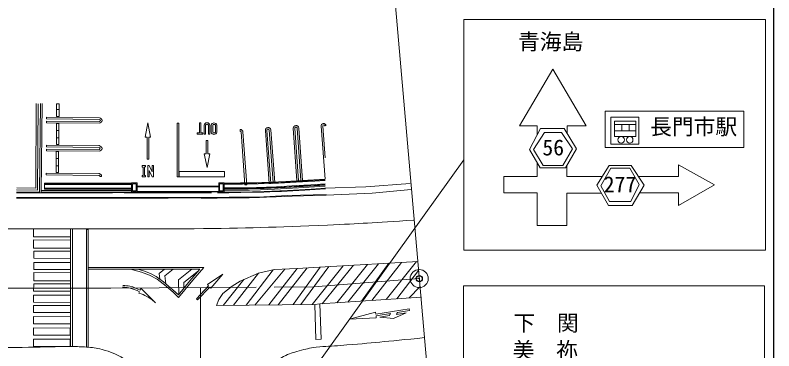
# Model space of a CAD drawing. Units: millimetres, scale not verified. Extents: x 40000 to 680000, y 20000 to 380000.
# Drawn here: x 516258 to 579000, y 275898 to 303691 of the extents above; entities that cross this region are included whole.
import ezdxf
from ezdxf.enums import TextEntityAlignment as Align

# ---------------------------------------------------------------- set-up
doc = ezdxf.new("R2010")
doc.units = ezdxf.units.MM
doc.header["$LTSCALE"] = 1000
doc.header["$PDMODE"] = 32
doc.header["$PDSIZE"] = 500
doc.linetypes.add('CHAIN', pattern=[18.5, 12, -1.5, 3.5, -1.5])
for name, color, linetype, lineweight in [('M-BMK', 2, 'CHAIN', 13), ('M-TTL-BAND', 7, 'Continuous', 25), ('M-WORK', 1, 'Continuous', 13)]:
    doc.layers.add(name, color=color, linetype=linetype, lineweight=lineweight)
doc.layers.add('M-OTRS', color=6, linetype='Continuous')
doc.styles.add('ＭＳ ゴシック', font='')
doc.styles.get('ＭＳ ゴシック').set_extended_font_data('MS Gothic')

msp = doc.modelspace()

# ---------------------------------------------------------------- linework, layer by layer
at = {"layer": 'M-BMK'}
msp.add_lwpolyline([(419723, 281051), (524177, 281098), (540956, 281197), (549673, 281883)], dxfattribs=at)
at = {"layer": 'M-OTRS'}
msp.add_point((549673, 281883), dxfattribs=at)
at = {"layer": 'M-TTL-BAND'}
msp.add_line((579000, 20000), (579000, 370000), dxfattribs=at)
at = {"layer": 'M-WORK'}
for p, q in [((546868, 313990), (553595, 236986)), ((553371, 303337), (578315, 303337)), ((553371, 284232), (553371, 303337)), ((578315, 303337), (578315, 284232)), ((560726, 299218), (557976, 294529)), ((563478, 294537), (560726, 299218)), ((517955, 289377), (517999, 296367)), ((518154, 296355), (518099, 289210)), ((518280, 289036), (518345, 296366)), ((518479, 296366), (518421, 289038)), ((519687, 296362), (519884, 296362)), ((519687, 295288), (519687, 296362)), ((519884, 296362), (519884, 295288)), ((519687, 295870), (519884, 295870)), ((565065, 295736), (576526, 295736)), ((565065, 292722), (565065, 295736)), ((576526, 295736), (576526, 292722)), ((518857, 294923), (523218, 294896)), ((518857, 294923), (518857, 294777)), ((518859, 295244), (518858, 295098)), ((518858, 295098), (523210, 295062)), ((518859, 295244), (523229, 295203)), ((519884, 295288), (519687, 295288)), ((565515, 295247), (567824, 295247)), ((565515, 293010), (565515, 295247)), ((565825, 294907), (567594, 294907)), ((565825, 293653), (565825, 294907)), ((567594, 294907), (567594, 293653)), ((567824, 295247), (567824, 293010)), ((518857, 294777), (523220, 294741)), ((519667, 294719), (519859, 294719)), ((519667, 292978), (519667, 294719)), ((519859, 294719), (519859, 292978)), ((527022, 293597), (527229, 294764)), ((527229, 294764), (527460, 293595)), ((529644, 290311), (529644, 294757)), ((529644, 294757), (529780, 294757)), ((529780, 294757), (529780, 290311)), ((531490, 293946), (531490, 294764)), ((531490, 294764), (531599, 294764)), ((531599, 294764), (531599, 293946)), ((531889, 293833), (531889, 294572)), ((532009, 293833), (532009, 294572)), ((532236, 294572), (532236, 293839)), ((532356, 293839), (532356, 294572)), ((532473, 294578), (532473, 294003)), ((532592, 294578), (532592, 294003)), ((532813, 294003), (532813, 294578)), ((532928, 294578), (532928, 294003)), ((539563, 289974), (539255, 294323)), ((539700, 289983), (539388, 294323)), ((539577, 294321), (539884, 289994)), ((540032, 290003), (539706, 294347)), ((541883, 290117), (541558, 294495)), ((541692, 294488), (541891, 291888)), ((557976, 294529), (559432, 294529)), ((558793, 292572), (559708, 294318)), ((559432, 294529), (559432, 293791)), ((559708, 294318), (561653, 294318)), ((561653, 294318), (562685, 292623)), ((561920, 293943), (561920, 294537)), ((561920, 294537), (563478, 294537)), ((565825, 294643), (567594, 294643)), ((566426, 294643), (566426, 294115)), ((567040, 294643), (567040, 294115)), ((519667, 294153), (519859, 294153)), ((531322, 293946), (531490, 293946)), ((531322, 293946), (531322, 293833)), ((531778, 293833), (531322, 293833)), ((531599, 293946), (531778, 293946)), ((531778, 293946), (531778, 293833)), ((531889, 293833), (532009, 293833)), ((532236, 293839), (532356, 293839)), ((534863, 294086), (534864, 294214)), ((534947, 294018), (534863, 294086)), ((534864, 294214), (534946, 294213)), ((534946, 294213), (535073, 294094)), ((535261, 289636), (534947, 294018)), ((535073, 294094), (535093, 294024)), ((535093, 294024), (535414, 289643)), ((536947, 294145), (537260, 289753)), ((537074, 294153), (537397, 289771)), ((537259, 294166), (537585, 289824)), ((537721, 289828), (537398, 294187)), ((559120, 292580), (560025, 293964)), ((560025, 293964), (561453, 293964)), ((561453, 293964), (562343, 292612)), ((567594, 293653), (565825, 293653)), ((565891, 294115), (567594, 294115)), ((519667, 293546), (519859, 293546)), ((527175, 293597), (527022, 293597)), ((527175, 291767), (527175, 293597)), ((527460, 293595), (527311, 293595)), ((527311, 293595), (527311, 291767)), ((532050, 293308), (532050, 292207)), ((532050, 293308), (532199, 293308)), ((532199, 292208), (532199, 293308)), ((567824, 293010), (565515, 293010)), ((518838, 292608), (523199, 292581)), ((518838, 292608), (518838, 292462)), ((518838, 292462), (523201, 292426)), ((518840, 292929), (518839, 292783)), ((518839, 292783), (523191, 292747)), ((518840, 292929), (523210, 292888)), ((519653, 292405), (519835, 292405)), ((519653, 290658), (519653, 292405)), ((519859, 292978), (519667, 292978)), ((519835, 292405), (519835, 290658)), ((559681, 291041), (558793, 292572)), ((559930, 291247), (559120, 292580)), ((562343, 292612), (561539, 291247)), ((562685, 292623), (561771, 291041)), ((576526, 292722), (565065, 292722)), ((519653, 291833), (519835, 291833)), ((527311, 291767), (527175, 291767)), ((532050, 292207), (531895, 292207)), ((531895, 292207), (532125, 291070)), ((532125, 291070), (532353, 292208)), ((532353, 292208), (532199, 292208)), ((519653, 291226), (519835, 291226)), ((526756, 291236), (527029, 291236)), ((526756, 291116), (526756, 291236)), ((527029, 291125), (526952, 291125)), ((526952, 291125), (526952, 290423)), ((527029, 291236), (527029, 291125)), ((527240, 290307), (527240, 291241)), ((527240, 291241), (527339, 291241)), ((527339, 291241), (527586, 290709)), ((527586, 290709), (527586, 291244)), ((527586, 291244), (527700, 291244)), ((527700, 291244), (527700, 290305)), ((541150, 274669), (553371, 291709)), ((559432, 291471), (559432, 290330)), ((561539, 291247), (559930, 291247)), ((561872, 291215), (561872, 290323)), ((564367, 289602), (565374, 291252)), ((565374, 291252), (567192, 291252)), ((567192, 291252), (568278, 289628)), ((571122, 290319), (571122, 291296)), ((571122, 291296), (574085, 289640)), ((518824, 290463), (518825, 290608)), ((518825, 290608), (523177, 290575)), ((519835, 290658), (519653, 290658)), ((526830, 291116), (526756, 291116)), ((526830, 290423), (526830, 291116)), ((527593, 290305), (527353, 290840)), ((527353, 290840), (527353, 290307)), ((529818, 290753), (533571, 290753)), ((529818, 290312), (529818, 290753)), ((533571, 290753), (533571, 290312)), ((561771, 291041), (559681, 291041)), ((564694, 289569), (565511, 291018)), ((565511, 291018), (567104, 291018)), ((567104, 291018), (567865, 289663)), ((523192, 290422), (518824, 290463)), ((526761, 290303), (526761, 290423)), ((526761, 290423), (526830, 290423)), ((527032, 290303), (526761, 290303)), ((526952, 290423), (527032, 290423)), ((527032, 290423), (527032, 290303)), ((527353, 290307), (527240, 290307)), ((527700, 290305), (527593, 290305)), ((529780, 290311), (529644, 290311)), ((533571, 290312), (529818, 290312)), ((537482, 289864), (538574, 289912)), ((539554, 289922), (538223, 289846)), ((538574, 289912), (539518, 289972)), ((539498, 289857), (541032, 289947)), ((539518, 289972), (541883, 290117)), ((540446, 289966), (539554, 289922)), ((541879, 290063), (540446, 289966)), ((541032, 289947), (541890, 290009)), ((559432, 290330), (556658, 290330)), ((556658, 290330), (556658, 288972)), ((561872, 290323), (564807, 290323)), ((567816, 290319), (571122, 290319)), ((516383, 289404), (517955, 289377)), ((523341, 289779), (518673, 289779)), ((518673, 289779), (518673, 289276)), ((525876, 289732), (518673, 289732)), ((518673, 289664), (525876, 289664)), ((525876, 289379), (518673, 289379)), ((518673, 289327), (525876, 289327)), ((518673, 289276), (525876, 289276)), ((525876, 289779), (523341, 289779)), ((525876, 289176), (525876, 289802)), ((525876, 289802), (526336, 289802)), ((525955, 289733), (526265, 289733)), ((525955, 289135), (525955, 289733)), ((526265, 289733), (526265, 289135)), ((526336, 289802), (526336, 289057)), ((526336, 289535), (533089, 289535)), ((526336, 289474), (533089, 289474)), ((533089, 289535), (533089, 289800)), ((533089, 289800), (533542, 289800)), ((533089, 289535), (533089, 289071)), ((533154, 289733), (533461, 289733)), ((533154, 289137), (533154, 289733)), ((533461, 289733), (533461, 289137)), ((533542, 289800), (533542, 289071)), ((533542, 289778), (534903, 289798)), ((534747, 289744), (533542, 289729)), ((533542, 289672), (535048, 289691)), ((536213, 289424), (533542, 289384)), ((533542, 289348), (535469, 289360)), ((535538, 289313), (533542, 289274)), ((535658, 289762), (534747, 289744)), ((534903, 289798), (535841, 289818)), ((535048, 289691), (536353, 289725)), ((535414, 289643), (535261, 289636)), ((535469, 289360), (536246, 289372)), ((536837, 289336), (535538, 289313)), ((536859, 289798), (535658, 289762)), ((535841, 289818), (537482, 289864)), ((537874, 289488), (536213, 289424)), ((536246, 289372), (537519, 289423)), ((536353, 289725), (537564, 289762)), ((536534, 289234), (537701, 289277)), ((538579, 289423), (536837, 289336)), ((538223, 289846), (536859, 289798)), ((537260, 289753), (537397, 289771)), ((537519, 289423), (538502, 289459)), ((537564, 289762), (539498, 289857)), ((537701, 289277), (539695, 289383)), ((539539, 289574), (537874, 289488)), ((538502, 289459), (539320, 289513)), ((540088, 289492), (538579, 289423)), ((538790, 289187), (540724, 289289)), ((539320, 289513), (540126, 289547)), ((540703, 289636), (539539, 289574)), ((539695, 289383), (541900, 289520)), ((541896, 289610), (540088, 289492)), ((540126, 289547), (540969, 289601)), ((541928, 289315), (540214, 289205)), ((541894, 289717), (540703, 289636)), ((540724, 289289), (541915, 289380)), ((540969, 289601), (541903, 289666)), ((541879, 289377), (545263, 289490)), ((545263, 289490), (548929, 289755)), ((545787, 288963), (549014, 289260)), ((565322, 287943), (564367, 289602)), ((565423, 288273), (564694, 289569)), ((567865, 289663), (567161, 288273)), ((568278, 289628), (567297, 287943)), ((574085, 289640), (571123, 287926)), ((516378, 289038), (518280, 289036)), ((516566, 288977), (516379, 288975)), ((518099, 289210), (516380, 289231)), ((517053, 288974), (516566, 288977)), ((517528, 288975), (517053, 288974)), ((518017, 288975), (517528, 288975)), ((518494, 288974), (518017, 288975)), ((518421, 289038), (523868, 289037)), ((518422, 289171), (523862, 289180)), ((518984, 288975), (518494, 288974)), ((519460, 288976), (518984, 288975)), ((519948, 288977), (519460, 288976)), ((520430, 288977), (519948, 288977)), ((521388, 288977), (520430, 288977)), ((521899, 288981), (521388, 288977)), ((522375, 288975), (521899, 288981)), ((522854, 288978), (522375, 288975)), ((523341, 288981), (522854, 288978)), ((523815, 288976), (523341, 288981)), ((524307, 288984), (523815, 288976)), ((523862, 289180), (525876, 289176)), ((523868, 289037), (526364, 289037)), ((524791, 288996), (524307, 288984)), ((525280, 288982), (524791, 288996)), ((525757, 288980), (525280, 288982)), ((526246, 288981), (525757, 288980)), ((525876, 289057), (525876, 289176)), ((526336, 289057), (525876, 289057)), ((526265, 289135), (525955, 289135)), ((526734, 288984), (526246, 288981)), ((533089, 289092), (526336, 289092)), ((526364, 289037), (531056, 289040)), ((527208, 288987), (526734, 288984)), ((527688, 288983), (527208, 288987)), ((528173, 288983), (527688, 288983)), ((528663, 288986), (528173, 288983)), ((529152, 288987), (528663, 288986)), ((529625, 288983), (529152, 288987)), ((530102, 288978), (529625, 288983)), ((530584, 288983), (530102, 288978)), ((531066, 288986), (530584, 288983)), ((531056, 289040), (533080, 289054)), ((531646, 288981), (531066, 288986)), ((532030, 288981), (531646, 288981)), ((532507, 288979), (532030, 288981)), ((532032, 288601), (533952, 288615)), ((533470, 288987), (532985, 288984)), ((533080, 289054), (534913, 289049)), ((533542, 289071), (533089, 289071)), ((533461, 289137), (533154, 289137)), ((533937, 288990), (533470, 288987)), ((533542, 289191), (535650, 289215)), ((534429, 289000), (533937, 288990)), ((533952, 288615), (535600, 288627)), ((534909, 289007), (534429, 289000)), ((535380, 289022), (534909, 289007)), ((534913, 289049), (536842, 289096)), ((535867, 289027), (535380, 289022)), ((535600, 288627), (536819, 288657)), ((535650, 289215), (536534, 289234)), ((536343, 289030), (535867, 289027)), ((536827, 289039), (536343, 289030)), ((537056, 288616), (536476, 288600)), ((536819, 288657), (537796, 288693)), ((537309, 289067), (536827, 289039)), ((536842, 289096), (538790, 289187)), ((537855, 288654), (537056, 288616)), ((537792, 289087), (537309, 289067)), ((538274, 289104), (537792, 289087)), ((537796, 288693), (538768, 288750)), ((539163, 288718), (537855, 288654)), ((538761, 289128), (538274, 289104)), ((539231, 289154), (538761, 289128)), ((538768, 288750), (541983, 288834)), ((541979, 288798), (539163, 288718)), ((539704, 289180), (539231, 289154)), ((540214, 289205), (539704, 289180)), ((541979, 288798), (545787, 288963)), ((556658, 288972), (559439, 288972)), ((559439, 288972), (559439, 286271)), ((561893, 286271), (561893, 288962)), ((561893, 288962), (564735, 288962)), ((571123, 288972), (567896, 288972)), ((571123, 287926), (571123, 288972)), ((516357, 288594), (518509, 288595)), ((523809, 288542), (516368, 288545)), ((518509, 288595), (519953, 288595)), ((519953, 288595), (520432, 288594)), ((520432, 288594), (521390, 288597)), ((521390, 288597), (521896, 288595)), ((521896, 288595), (522382, 288599)), ((522382, 288599), (522849, 288598)), ((522849, 288598), (523339, 288601)), ((523339, 288601), (523816, 288595)), ((523934, 288546), (523809, 288542)), ((523816, 288595), (523945, 288592)), ((526938, 288552), (523934, 288546)), ((523945, 288592), (524301, 288596)), ((524301, 288596), (524791, 288596)), ((524791, 288596), (527704, 288602)), ((528922, 288548), (526938, 288552)), ((527704, 288602), (529640, 288598)), ((530267, 288556), (528922, 288548)), ((529640, 288598), (532032, 288601)), ((531647, 288536), (530267, 288556)), ((532956, 288552), (531647, 288536)), ((534323, 288558), (532956, 288552)), ((535448, 288568), (534323, 288558)), ((535602, 288578), (535448, 288568)), ((536476, 288600), (535602, 288578)), ((567161, 288273), (565423, 288273)), ((567297, 287943), (565322, 287943)), ((559439, 286271), (561893, 286271)), ((517779, 285333), (517781, 286006)), ((517781, 286006), (520844, 285997)), ((520844, 285997), (520842, 285324)), ((521002, 285997), (520844, 285997)), ((520844, 285997), (520844, 276252)), ((521002, 276262), (521002, 285997)), ((522146, 285954), (522294, 285954)), ((522146, 285954), (522146, 276210)), ((522294, 285954), (522294, 276206)), ((520842, 285324), (517779, 285333)), ((517783, 284407), (517785, 285080)), ((517785, 285080), (520847, 285071)), ((520847, 285071), (520845, 284398)), ((520845, 284398), (517783, 284407)), ((578315, 284232), (553371, 284232)), ((517797, 283562), (517799, 284156)), ((517799, 284156), (520845, 284147)), ((520845, 284147), (520843, 283553)), ((517792, 282632), (517794, 283219)), ((517794, 283219), (520840, 283210)), ((520843, 283553), (517797, 283562)), ((520840, 283210), (520839, 282624)), ((541635, 279796), (544241, 282991)), ((549573, 283303), (541896, 282854)), ((545398, 283059), (542871, 279879)), ((543781, 279941), (546309, 283112)), ((547172, 283163), (544912, 280017)), ((545761, 280074), (548207, 283223)), ((546932, 280153), (549452, 283296)), ((517791, 281698), (517793, 282373)), ((520839, 282624), (517792, 282632)), ((517793, 282373), (520838, 282365)), ((520838, 282365), (520836, 281689)), ((525784, 282649), (522291, 282663)), ((522293, 282801), (531854, 282805)), ((525784, 282649), (531540, 282667)), ((526716, 282416), (525784, 282649)), ((526942, 282485), (526404, 282651)), ((527362, 282174), (526716, 282416)), ((527446, 282297), (526942, 282485)), ((528614, 282658), (528157, 282301)), ((528627, 282110), (529334, 282660)), ((529755, 281771), (530873, 282665)), ((531418, 282528), (530197, 281569)), ((531540, 282667), (530700, 281705)), ((531854, 282805), (530938, 281751)), ((537586, 282598), (535351, 279682)), ((536090, 279689), (538560, 282671)), ((537708, 282627), (536382, 282320)), ((539589, 282726), (537244, 279701)), ((539589, 282726), (537708, 282627)), ((538010, 279709), (540398, 282771)), ((541494, 282832), (539250, 279722)), ((541896, 282854), (539589, 282726)), ((539871, 279728), (542193, 282872)), ((543383, 282941), (540808, 279738)), ((547833, 280214), (549615, 282544)), ((527992, 281837), (527362, 282174)), ((527931, 282055), (527446, 282297)), ((528537, 281624), (527931, 282055)), ((528757, 281260), (527992, 281837)), ((528157, 282301), (528226, 281845)), ((528727, 281459), (528627, 282110)), ((529794, 280557), (529755, 281771)), ((530938, 281751), (529764, 280306)), ((532155, 281380), (533434, 282244)), ((533434, 282244), (532446, 281098)), ((535177, 281805), (533456, 279662)), ((534314, 279671), (536382, 282320)), ((536382, 282320), (534877, 281676)), ((517787, 280852), (517789, 281445)), ((517789, 281445), (520837, 281436)), ((520836, 281689), (517791, 281698)), ((520837, 281436), (520835, 280843)), ((529305, 280955), (528537, 281624)), ((529343, 280728), (528757, 281260)), ((530700, 281705), (529768, 280525)), ((530197, 281569), (530216, 281092)), ((531244, 280199), (532251, 281287)), ((532359, 281175), (531350, 280108)), ((531580, 264233), (531580, 281100)), ((532251, 281287), (532155, 281380)), ((532446, 281098), (532359, 281175)), ((534204, 281247), (533445, 280647)), ((534877, 281676), (534204, 281247)), ((548833, 280281), (549732, 281209)), ((553328, 281274), (578242, 281274)), ((553328, 265260), (553328, 281274)), ((578242, 281274), (578242, 265260)), ((517781, 279917), (517783, 280511)), ((517783, 280511), (520830, 280502)), ((520835, 280843), (517787, 280852)), ((520830, 280502), (520828, 279909)), ((526532, 280791), (526493, 280685)), ((526590, 280930), (526662, 281075)), ((526662, 281075), (527861, 279881)), ((529768, 280525), (529305, 280955)), ((529764, 280306), (529343, 280728)), ((533445, 280647), (533095, 280152)), ((520828, 279909), (517781, 279917)), ((531350, 280108), (531244, 280199)), ((533095, 280152), (532917, 279657)), ((541444, 279783), (549851, 280350)), ((517780, 279072), (517782, 279664)), ((517782, 279664), (520829, 279656)), ((520829, 279656), (520827, 279063)), ((532917, 279657), (541038, 279740)), ((541038, 279740), (541444, 279783)), ((541038, 279740), (541127, 276833)), ((541569, 276853), (541444, 279783)), ((546077, 278942), (548843, 279377)), ((547879, 279074), (548867, 279229)), ((548867, 279229), (548843, 279377)), ((517774, 278137), (517775, 278731)), ((517775, 278731), (520822, 278722)), ((520827, 279063), (517780, 279072)), ((520822, 278722), (520821, 278128)), ((543916, 278525), (546054, 279090)), ((543916, 278525), (546124, 278645)), ((546077, 278942), (546054, 279090)), ((546101, 278793), (547286, 278980)), ((546124, 278645), (546101, 278793)), ((546420, 278692), (547211, 278816)), ((546420, 278692), (547554, 278567)), ((547554, 278567), (548594, 279034)), ((547803, 278910), (548594, 279034)), ((520821, 278128), (517774, 278137)), ((517768, 277203), (517769, 277796)), ((517769, 277796), (520816, 277787)), ((520816, 277787), (520815, 277194)), ((517761, 276268), (517763, 276862)), ((517763, 276862), (520810, 276853)), ((520815, 277194), (517768, 277203)), ((520810, 276853), (520808, 276259)), ((541127, 276833), (541569, 276853)), ((520808, 276259), (517761, 276268))]:
    msp.add_line(p, q, dxfattribs=at)
for centre, radius in [((566367, 293376), 271), ((567082, 293374), 271), ((549673, 281883), 750)]:
    msp.add_circle(centre, radius, dxfattribs=at)
for centre, radius, start, end in [((532122, 294552), 234, 4.82063, 175.17937), ((532123, 294543), 117, 13.94814, 166.05186), ((532700, 294531), 232, 11.73779, 168.26221), ((532703, 294521), 125, 27.56751, 152.43249), ((537173, 294161), 226, 6.43969, 184.227), ((539481, 294330), 226, 4.43306, 181.711), ((539483, 294333), 94.9, 353.13544, 186.05759), ((541761, 294515), 204, 6.44597, 185.77165), ((541785, 294504), 93.7, 354.17543, 189.93399), ((532700, 294049), 232, 191.64897, 348.35103), ((532703, 294062), 126, 208.39676, 331.60324), ((537166, 294165), 93.4, 0.92985, 187.57026), ((547697, 278692), 502, 144.92058, 165.60694), ((548057, 278892), 254, 134.4919, 176.03561)]:
    msp.add_arc(centre, radius, start, end, dxfattribs=at)
for points, knots in [([(523210, 295062), (523247, 295048), (523314, 295022), (523314, 294981), (523315, 294941), (523253, 294912), (523218, 294896)], [0, 0, 0, 0, 1, 1, 1, 2, 2, 2, 2]), ([(523229, 295203), (523320, 295157), (523458, 295087), (523459, 294974), (523460, 294858), (523314, 294787), (523220, 294741)], [0, 0, 0, 0, 1, 1, 1, 2, 2, 2, 2]), ([(523191, 292747), (523228, 292733), (523295, 292707), (523295, 292666), (523296, 292626), (523234, 292597), (523199, 292581)], [0, 0, 0, 0, 1, 1, 1, 2, 2, 2, 2]), ([(523210, 292888), (523301, 292842), (523439, 292772), (523440, 292659), (523442, 292543), (523295, 292472), (523201, 292426)], [0, 0, 0, 0, 1, 1, 1, 2, 2, 2, 2]), ([(523177, 290575), (523197, 290573), (523203, 290571), (523220, 290567), (523249, 290559), (523265, 290553), (523290, 290537), (523327, 290513), (523344, 290494), (523371, 290460), (523383, 290446), (523387, 290436), (523392, 290419), (523400, 290396), (523398, 290381), (523391, 290359), (523387, 290347), (523380, 290341), (523369, 290335), (523349, 290326), (523333, 290332), (523312, 290340), (523290, 290347), (523278, 290355), (523258, 290368), (523230, 290386), (523221, 290395), (523192, 290422)], [0, 0, 0, 0, 1, 1, 1, 2, 2, 2, 3, 3, 3, 4, 4, 4, 5, 5, 5, 6, 6, 6, 7, 7, 7, 8, 8, 8, 9, 9, 9, 9]), ([(463555, 288028), (463920, 287398), (464051, 287064), (464598, 286691), (464903, 286482), (465101, 286405), (465443, 286266), (465660, 286178), (465787, 286135), (466017, 286088), (466387, 286011), (466603, 286026), (466980, 286009), (468211, 285951), (468903, 285999), (470135, 286002), (471290, 286005), (471937, 286014), (473092, 286015), (474654, 286017), (475529, 286012), (477091, 286009), (479060, 286004), (480164, 285996), (482133, 285995), (484845, 285995), (486364, 286011), (489076, 286015), (492244, 286021), (494018, 286026), (497187, 286022), (501049, 286017), (503213, 285996), (507076, 285992), (511031, 285989), (513247, 285999), (517203, 286002), (519905, 286004), (521418, 286006), (524120, 286006), (526827, 286007), (528343, 285963), (531049, 286005), (535364, 286072), (537782, 286109), (542092, 286312), (544875, 286444), (545776, 286491), (549214, 286720)], [0, 0, 0, 0, 1, 1, 1, 2, 2, 2, 3, 3, 3, 4, 4, 4, 5, 5, 5, 6, 6, 6, 7, 7, 7, 8, 8, 8, 9, 9, 9, 10, 10, 10, 11, 11, 11, 12, 12, 12, 13, 13, 13, 14, 14, 14, 15, 15, 15, 16, 16, 16, 16]), ([(525147, 281183), (525469, 281150), (525579, 281138), (525846, 281064), (526124, 280988), (526227, 280937), (526532, 280791)], [0, 0, 0, 0, 1, 1, 1, 2, 2, 2, 2]), ([(525148, 281322), (525425, 281304), (525519, 281291), (525752, 281241), (526094, 281167), (526219, 281098), (526590, 280930)], [0, 0, 0, 0, 1, 1, 1, 2, 2, 2, 2]), ([(526493, 280685), (526801, 280581), (526906, 280540), (527151, 280406), (527454, 280241), (527557, 280143), (527861, 279881)], [0, 0, 0, 0, 1, 1, 1, 2, 2, 2, 2]), ([(539269, 259111), (538616, 258956), (538415, 258892), (537855, 258843), (537542, 258816), (537361, 258757), (537050, 258808), (536835, 258844), (536722, 258905), (536527, 259002), (536238, 259144), (536080, 259244), (535845, 259464), (535631, 259662), (535544, 259811), (535405, 260067), (535269, 260316), (535203, 260463), (535113, 260732), (535069, 260864), (535047, 260940), (535031, 261078), (535013, 261226), (535025, 261311), (535025, 261460), (535026, 261991), (535036, 262289), (535040, 262821), (535053, 264804), (535042, 265915), (535053, 267898), (535058, 268762), (535030, 269247), (535073, 270109), (535089, 270434), (535070, 270621), (535133, 270941), (535175, 271156), (535212, 271275), (535284, 271482), (535356, 271688), (535409, 271799), (535502, 271997), (535657, 272326), (535759, 272504), (535938, 272822), (536074, 273062), (536156, 273194), (536321, 273416), (536701, 273927), (536950, 274189), (537409, 274630), (537782, 274987), (538010, 275180), (538461, 275431), (538928, 275690), (539231, 275755), (539746, 275897), (540289, 276047), (540599, 276122), (541158, 276192), (541952, 276290), (542402, 276283), (543199, 276346), (545906, 276559), (546767, 276659), (550121, 276991)], [0, 0, 0, 0, 1, 1, 1, 2, 2, 2, 3, 3, 3, 4, 4, 4, 5, 5, 5, 6, 6, 6, 7, 7, 7, 8, 8, 8, 9, 9, 9, 10, 10, 10, 11, 11, 11, 12, 12, 12, 13, 13, 13, 14, 14, 14, 15, 15, 15, 16, 16, 16, 17, 17, 17, 18, 18, 18, 19, 19, 19, 20, 20, 20, 21, 21, 21, 22, 22, 22, 22]), ([(463423, 273145), (463408, 273376), (463415, 273465), (463443, 273667), (463493, 274020), (463597, 274208), (463773, 274518), (463967, 274860), (464084, 275058), (464367, 275330), (464630, 275582), (464820, 275680), (465146, 275845), (465461, 276003), (465643, 276091), (465984, 276181), (466196, 276237), (466326, 276198), (466545, 276201), (468226, 276222), (469167, 276185), (470848, 276181), (478342, 276162), (482540, 276192), (490034, 276194), (495634, 276195), (498771, 276200), (504372, 276190), (506561, 276186), (507786, 276168), (509975, 276170), (512860, 276172), (514475, 276165), (517360, 276190), (518757, 276202), (519540, 276266), (520937, 276249), (521411, 276244), (521678, 276251), (522151, 276210), (522661, 276165), (522952, 276143), (523445, 276005), (524167, 275803), (524573, 275652), (525220, 275272), (525808, 274927), (526142, 274709), (526599, 274203), (526859, 273917), (526924, 273695), (527114, 273359), (527349, 272942), (527468, 272700), (527662, 272263), (527824, 271898), (527921, 271695), (528038, 271313), (528109, 271082), (528125, 270945), (528157, 270706), (528225, 270184), (528225, 269886), (528226, 269359), (528228, 268791), (528211, 268473), (528206, 267904), (528170, 263447), (528146, 260950), (528160, 256493), (528168, 254228), (528284, 252959), (528220, 250696), (528211, 250381), (528258, 250196), (528180, 249891), (528130, 249694), (528104, 249578), (528002, 249402), (527909, 249242), (527853, 249182), (527705, 249033)], [0, 0, 0, 0, 1, 1, 1, 2, 2, 2, 3, 3, 3, 4, 4, 4, 5, 5, 5, 6, 6, 6, 7, 7, 7, 8, 8, 8, 9, 9, 9, 10, 10, 10, 11, 11, 11, 12, 12, 12, 13, 13, 13, 14, 14, 14, 15, 15, 15, 16, 16, 16, 17, 17, 17, 18, 18, 18, 19, 19, 19, 20, 20, 20, 21, 21, 21, 22, 22, 22, 23, 23, 23, 24, 24, 24, 25, 25, 25, 26, 26, 26, 27, 27, 27, 27])]:
    msp.add_open_spline(points, degree=3, knots=knots, dxfattribs=at)

# ---------------------------------------------------------------- texts
at = {"layer": 'M-WORK', "style": 'ＭＳ ゴシック'}
for s, p in [('青海島', (557846, 300435)), ('長門市駅', (568769, 293405)), ('56', (559857, 291683)), ('277', (564930, 288623)), ('下\u3000関', (557463, 277140)), ('美\u3000祢', (557404, 274898))]:
    msp.add_text(s, height=1320, dxfattribs=at).set_placement(p, align=Align.BOTTOM_LEFT)

doc.saveas('drawing.dxf')
